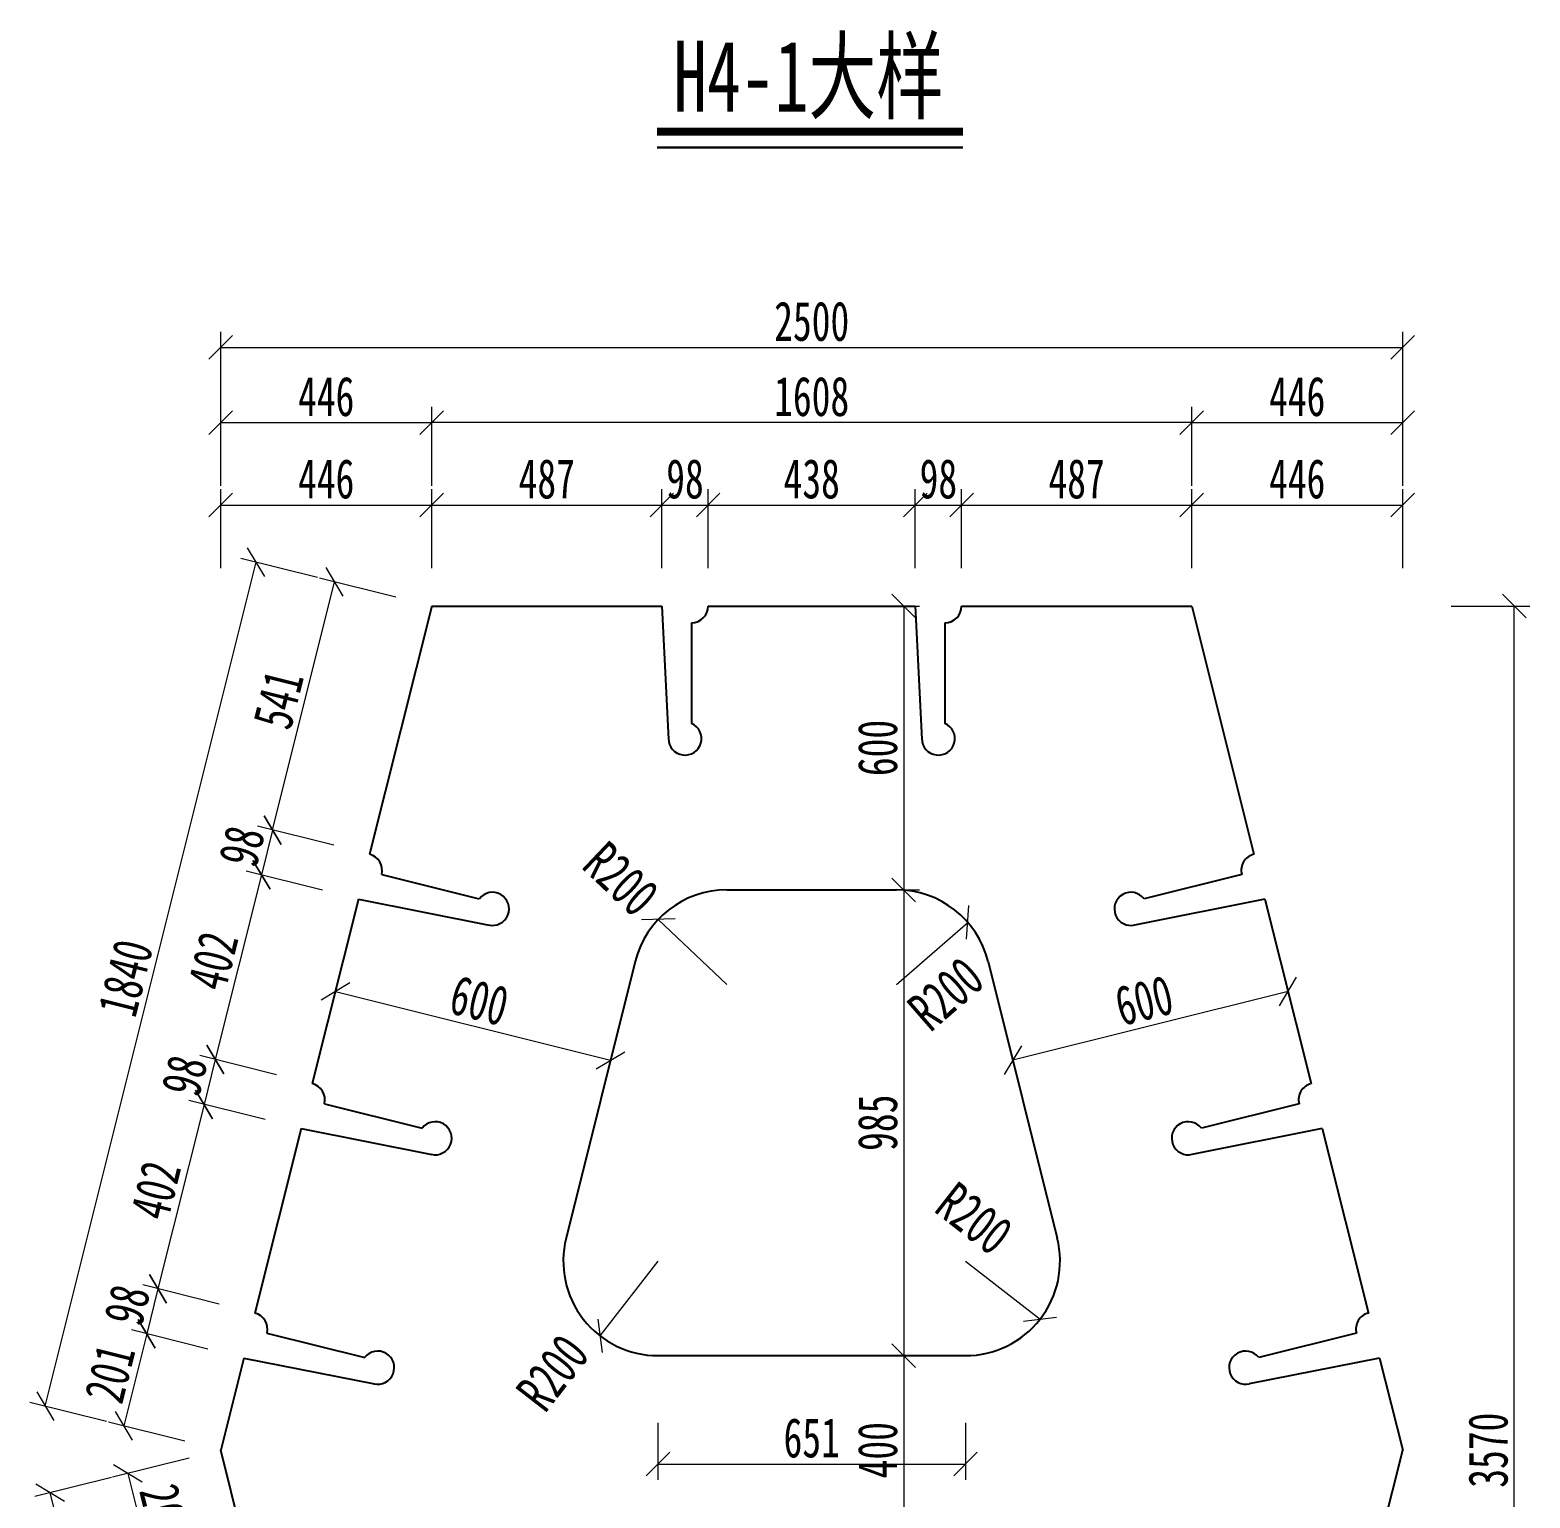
# Model space of a CAD drawing. Header units: millimetres. Extents: x -450182 to -147179, y 306993 to 695793.
# Drawn here: x -402809 to -399637, y 354191 to 357295 of the extents above; entities that cross this region are included whole.
import ezdxf

# ---------------------------------------------------------------- set-up
doc = ezdxf.new("R2010")
doc.units = ezdxf.units.MM
doc.header["$PDMODE"] = 34
doc.layers.get('Defpoints').update_dxf_attribs({"color": 8})
for name, color, linetype, lineweight in [('加粗线', 6, 'Continuous', 25), ('标注', 4, 'Continuous', 13), ('细线', 4, 'Continuous', 15), ('钢板粗线', 1, 'Continuous', 25)]:
    doc.layers.add(name, color=color, linetype=linetype, lineweight=lineweight)
doc.styles.add('111', font='仿宋_GB2312.ttf', dxfattribs={"width": 0.7})
doc.styles.get("Standard").update_dxf_attribs({"font": '仿宋_GB2312.ttf'})
doc.dimstyles.new('200', dxfattribs={"dimscale": 0, "dimtxt": 2.5, "dimasz": 1.5, "dimexe": 1, "dimexo": 1, "dimgap": 0.4, "dimtad": 1, "dimdec": 0, "dimdsep": 46, "dimtxsty": '111', "dimblk": 'OBLIQUE', "dimcen": 0, "dimclrd": 256, "dimclre": 256, "dimclrt": 256, "dimadec": 1, "dimazin": 2, "dimtfac": 1, "dimtdec": 0, "dimtmove": 2, "dimatfit": 3, "dimfxl": 4, "dimfxlon": 1, "dimtolj": 1, "dimlwd": -1, "dimlwe": -1, "dimarcsym": 0})

# ---------------------------------------------------------------- blocks, each defined once
blk = doc.blocks.new('_Oblique')
at = {"color": 0, "linetype": 'ByBlock', "lineweight": -2}
blk.add_line((-0.5, -0.5), (0.5, 0.5), dxfattribs=at)
blk = doc.blocks.new('*D1071')
at = {"layer": 'Defpoints', "color": 0, "transparency": 16777216}
for p in [(-400352.3, 356077.1), (-399670.1, 356077.1), (-400352.3, 352507.1)]:
    blk.add_point(p, dxfattribs=at)
at = {"layer": '标注', "transparency": 16777216}
for p, q in [((-399803.4, 356077.1), (-399636.8, 356077.1)), ((-399670.1, 352507.1), (-399670.1, 356077.1)), ((-399803.4, 352507.1), (-399636.8, 352507.1))]:
    blk.add_line(p, q, dxfattribs=at)
at = {"layer": '标注', "transparency": 16777216, "xscale": 49.99999999999993, "yscale": 49.99999999999993, "zscale": 49.99999999999993}
for p, rotation in [((-399670.1, 356077.1), 90), ((-399670.1, 352507.1), 270)]:
    blk.add_blockref('_Oblique', p, dxfattribs=dict(at, rotation=rotation))
at = {"layer": '标注', "transparency": 16777216, "insert": (-399725.1, 354292.1), "char_height": 83.33, "attachment_point": 5, "rotation": 90, "style": '111'}
blk.add_mtext('\\A1;3570', dxfattribs=at)
blk = doc.blocks.new('*D1148')
at = {"layer": 'Defpoints', "color": 0, "transparency": 16777216}
for p in [(-402165, 356128.4), (-401959.8, 356077.1), (-402091, 355552.3)]:
    blk.add_point(p, dxfattribs=at)
at = {"layer": '标注', "transparency": 16777216}
for p, q in [((-402296.2, 355603.6), (-402165, 356128.4)), ((-402035.6, 356096.1), (-402197.3, 356136.5)), ((-402166.8, 355571.3), (-402328.5, 355611.7))]:
    blk.add_line(p, q, dxfattribs=at)
at = {"layer": '标注', "transparency": 16777216, "xscale": 49.99999999999993, "yscale": 49.99999999999993, "zscale": 49.99999999999993}
for p, rotation in [((-402165, 356128.4), 75.96375653207951), ((-402296.2, 355603.6), 255.9637565320795)]:
    blk.add_blockref('_Oblique', p, dxfattribs=dict(at, rotation=rotation))
at = {"layer": '标注', "transparency": 16777216, "insert": (-402283.9, 355879.4), "char_height": 83.33, "attachment_point": 5, "rotation": 75.9638, "style": '111'}
blk.add_mtext('\\A1;541', dxfattribs=at)
blk = doc.blocks.new('*D1149')
at = {"layer": 'Defpoints', "color": 0, "transparency": 16777216}
for p in [(-402091, 355552.3), (-402319.9, 355508.6), (-402114.8, 355457.3)]:
    blk.add_point(p, dxfattribs=at)
at = {"layer": '标注', "transparency": 16777216}
for p, q in [((-402166.8, 355571.3), (-402328.5, 355611.7)), ((-402296.2, 355603.6), (-402319.9, 355508.6)), ((-402190.6, 355476.2), (-402352.3, 355516.6))]:
    blk.add_line(p, q, dxfattribs=at)
at = {"layer": '标注', "transparency": 16777216, "xscale": 49.99999999999993, "yscale": 49.99999999999993, "zscale": 49.99999999999993}
for p, rotation in [((-402296.2, 355603.6), 75.96375653206529), ((-402319.9, 355508.6), 255.9637565320653)]:
    blk.add_blockref('_Oblique', p, dxfattribs=dict(at, rotation=rotation))
at = {"layer": '标注', "transparency": 16777216, "insert": (-402361.4, 355569.4), "char_height": 83.33, "attachment_point": 5, "rotation": 75.9638, "style": '111'}
blk.add_mtext('\\A1;98', dxfattribs=at)
blk = doc.blocks.new('*D1150')
at = {"layer": 'Defpoints', "color": 0, "transparency": 16777216}
for p in [(-402114.8, 355457.3), (-402417.4, 355118.6), (-402212.3, 355067.3)]:
    blk.add_point(p, dxfattribs=at)
at = {"layer": '标注', "transparency": 16777216}
for p, q in [((-402319.9, 355508.6), (-402417.4, 355118.6)), ((-402190.6, 355476.2), (-402352.3, 355516.6)), ((-402288.1, 355086.2), (-402449.8, 355126.6))]:
    blk.add_line(p, q, dxfattribs=at)
at = {"layer": '标注', "transparency": 16777216, "xscale": 49.99999999999993, "yscale": 49.99999999999993, "zscale": 49.99999999999993}
for p, rotation in [((-402319.9, 355508.6), 75.96375653207959), ((-402417.4, 355118.6), 255.9637565320796)]:
    blk.add_blockref('_Oblique', p, dxfattribs=dict(at, rotation=rotation))
at = {"layer": '标注', "transparency": 16777216, "insert": (-402422, 355326.9), "char_height": 83.33, "attachment_point": 5, "rotation": 75.9638, "style": '111'}
blk.add_mtext('\\A1;402', dxfattribs=at)
blk = doc.blocks.new('*D1151')
at = {"layer": 'Defpoints', "color": 0, "transparency": 16777216}
for p in [(-402212.3, 355067.3), (-402441.2, 355023.5), (-402236, 354972.2)]:
    blk.add_point(p, dxfattribs=at)
at = {"layer": '标注', "transparency": 16777216}
for p, q in [((-402288.1, 355086.2), (-402449.8, 355126.6)), ((-402417.4, 355118.6), (-402441.2, 355023.5)), ((-402311.9, 354991.2), (-402473.5, 355031.6))]:
    blk.add_line(p, q, dxfattribs=at)
at = {"layer": '标注', "transparency": 16777216, "xscale": 49.99999999999993, "yscale": 49.99999999999993, "zscale": 49.99999999999993}
for p, rotation in [((-402417.4, 355118.6), 75.96375653208997), ((-402441.2, 355023.5), 255.96375653209)]:
    blk.add_blockref('_Oblique', p, dxfattribs=dict(at, rotation=rotation))
at = {"layer": '标注', "transparency": 16777216, "insert": (-402482.7, 355084.4), "char_height": 83.33, "attachment_point": 5, "rotation": 75.9638, "style": '111'}
blk.add_mtext('\\A1;98', dxfattribs=at)
blk = doc.blocks.new('*D1152')
at = {"layer": 'Defpoints', "color": 0, "transparency": 16777216}
for p in [(-402236, 354972.2), (-402538.7, 354633.5), (-402333.5, 354582.2)]:
    blk.add_point(p, dxfattribs=at)
at = {"layer": '标注', "transparency": 16777216}
for p, q in [((-402441.2, 355023.5), (-402538.7, 354633.5)), ((-402311.9, 354991.2), (-402473.5, 355031.6)), ((-402409.4, 354601.2), (-402571, 354641.6))]:
    blk.add_line(p, q, dxfattribs=at)
at = {"layer": '标注', "transparency": 16777216, "xscale": 49.99999999999993, "yscale": 49.99999999999993, "zscale": 49.99999999999993}
for p, rotation in [((-402441.2, 355023.5), 75.96375653207751), ((-402538.7, 354633.5), 255.9637565320776)]:
    blk.add_blockref('_Oblique', p, dxfattribs=dict(at, rotation=rotation))
at = {"layer": '标注', "transparency": 16777216, "insert": (-402543.3, 354841.8), "char_height": 83.33, "attachment_point": 5, "rotation": 75.9638, "style": '111'}
blk.add_mtext('\\A1;402', dxfattribs=at)
blk = doc.blocks.new('*D1153')
at = {"layer": 'Defpoints', "color": 0, "transparency": 16777216}
for p in [(-402333.5, 354582.2), (-402562.5, 354538.4), (-402357.3, 354487.1)]:
    blk.add_point(p, dxfattribs=at)
at = {"layer": '标注', "transparency": 16777216}
for p, q in [((-402409.4, 354601.2), (-402571, 354641.6)), ((-402538.7, 354633.5), (-402562.5, 354538.4)), ((-402433.1, 354506.1), (-402594.8, 354546.5))]:
    blk.add_line(p, q, dxfattribs=at)
at = {"layer": '标注', "transparency": 16777216, "xscale": 49.99999999999993, "yscale": 49.99999999999993, "zscale": 49.99999999999993}
for p, rotation in [((-402538.7, 354633.5), 75.96375653208997), ((-402562.5, 354538.4), 255.96375653209)]:
    blk.add_blockref('_Oblique', p, dxfattribs=dict(at, rotation=rotation))
at = {"layer": '标注', "transparency": 16777216, "insert": (-402604, 354599.3), "char_height": 83.33, "attachment_point": 5, "rotation": 75.9638, "style": '111'}
blk.add_mtext('\\A1;98', dxfattribs=at)
blk = doc.blocks.new('*D1154')
at = {"layer": 'Defpoints', "color": 0, "transparency": 16777216}
for p in [(-402357.3, 354487.1), (-402611.2, 354343.4), (-402406, 354292.1)]:
    blk.add_point(p, dxfattribs=at)
at = {"layer": '标注', "transparency": 16777216}
for p, q in [((-402562.5, 354538.4), (-402611.2, 354343.4)), ((-402433.1, 354506.1), (-402594.8, 354546.5)), ((-402481.9, 354311.1), (-402643.6, 354351.5))]:
    blk.add_line(p, q, dxfattribs=at)
at = {"layer": '标注', "transparency": 16777216, "xscale": 49.99999999999993, "yscale": 49.99999999999993, "zscale": 49.99999999999993}
for p, rotation in [((-402562.5, 354538.4), 75.96375653206543), ((-402611.2, 354343.4), 255.9637565320655)]:
    blk.add_blockref('_Oblique', p, dxfattribs=dict(at, rotation=rotation))
at = {"layer": '标注', "transparency": 16777216, "insert": (-402640.2, 354454.3), "char_height": 83.33, "attachment_point": 5, "rotation": 75.9638, "style": '111'}
blk.add_mtext('\\A1;201', dxfattribs=at)
blk = doc.blocks.new('*D1155')
at = {"layer": 'Defpoints', "color": 0, "transparency": 16777216}
for p in [(-402406, 354292.1), (-402357.3, 354097.1), (-402553.6, 354048)]:
    blk.add_point(p, dxfattribs=at)
at = {"layer": '标注', "transparency": 16777216}
for p, q in [((-402473, 354275.4), (-402634.7, 354235)), ((-402602.3, 354243), (-402553.6, 354048)), ((-402424.2, 354080.4), (-402585.9, 354040))]:
    blk.add_line(p, q, dxfattribs=at)
at = {"layer": '标注', "transparency": 16777216, "xscale": 49.99999999999993, "yscale": 49.99999999999993, "zscale": 49.99999999999993}
for p, rotation in [((-402602.3, 354243), 104.0362434679385), ((-402553.6, 354048), 284.0362434679385)]:
    blk.add_blockref('_Oblique', p, dxfattribs=dict(at, rotation=rotation))
at = {"layer": '标注', "transparency": 16777216, "insert": (-402524.6, 354158.9), "char_height": 83.33, "attachment_point": 5, "rotation": 284.0362, "style": '111'}
blk.add_mtext('\\A1;201', dxfattribs=at)
blk = doc.blocks.new('*D863')
at = {"layer": 'Defpoints', "color": 0, "transparency": 16777216}
for p in [(-402406, 354292.1), (-402766.6, 354202), (-401959.8, 352507.1)]:
    blk.add_point(p, dxfattribs=at)
at = {"layer": '标注', "transparency": 16777216}
for p, q in [((-402637.2, 354234.3), (-402798.9, 354193.9)), ((-402320.3, 352417), (-402766.6, 354202)), ((-402191, 352449.3), (-402352.6, 352408.9))]:
    blk.add_line(p, q, dxfattribs=at)
at = {"layer": '标注', "transparency": 16777216, "xscale": 49.99999999999993, "yscale": 49.99999999999993, "zscale": 49.99999999999993}
for p, rotation in [((-402766.6, 354202), 104.036243467926), ((-402320.3, 352417), 284.036243467926)]:
    blk.add_blockref('_Oblique', p, dxfattribs=dict(at, rotation=rotation))
at = {"layer": '标注', "transparency": 16777216, "insert": (-402490.1, 353322.8), "char_height": 83.33, "attachment_point": 5, "rotation": 284.0362, "style": '111'}
blk.add_mtext('\\A1;1840', dxfattribs=at)
blk = doc.blocks.new('*D1162')
at = {"layer": 'Defpoints', "color": 0, "transparency": 16777216}
for p in [(-402330.8, 356169.9), (-401959.8, 356077.1), (-402406, 354292.1)]:
    blk.add_point(p, dxfattribs=at)
at = {"layer": '标注', "transparency": 16777216}
for p, q in [((-402777, 354384.9), (-402330.8, 356169.9)), ((-402201.4, 356137.5), (-402363.1, 356178)), ((-402647.7, 354352.5), (-402809.4, 354393))]:
    blk.add_line(p, q, dxfattribs=at)
at = {"layer": '标注', "transparency": 16777216, "xscale": 49.99999999999993, "yscale": 49.99999999999993, "zscale": 49.99999999999993}
for p, rotation in [((-402330.8, 356169.9), 75.96375653207353), ((-402777, 354384.9), 255.9637565320735)]:
    blk.add_blockref('_Oblique', p, dxfattribs=dict(at, rotation=rotation))
at = {"layer": '标注', "transparency": 16777216, "insert": (-402607.3, 355290.7), "char_height": 83.33, "attachment_point": 5, "rotation": 75.9638, "style": '111'}
blk.add_mtext('\\A1;1840', dxfattribs=at)
blk = doc.blocks.new('*D864')
at = {"layer": 'Defpoints', "color": 0, "transparency": 16777216}
for p in [(-401012.9, 356077.1), (-401012.9, 355477.1), (-400961.3, 355477.1)]:
    blk.add_point(p, dxfattribs=at)
at = {"layer": '标注', "transparency": 16777216}
for p, q in [((-400979.6, 356077.1), (-400928, 356077.1)), ((-400961.3, 356077.1), (-400961.3, 355477.1)), ((-400979.6, 355477.1), (-400928, 355477.1))]:
    blk.add_line(p, q, dxfattribs=at)
at = {"layer": '标注', "transparency": 16777216, "xscale": 49.99999999999993, "yscale": 49.99999999999993, "zscale": 49.99999999999993}
for p, rotation in [((-400961.3, 356077.1), 90), ((-400961.3, 355477.1), 270)]:
    blk.add_blockref('_Oblique', p, dxfattribs=dict(at, rotation=rotation))
at = {"layer": '标注', "transparency": 16777216, "insert": (-401016.3, 355777.1), "char_height": 83.33, "attachment_point": 5, "rotation": 90, "style": '111'}
blk.add_mtext('\\A1;600', dxfattribs=at)
blk = doc.blocks.new('*D865')
at = {"layer": 'Defpoints', "color": 0, "transparency": 16777216}
for p in [(-401048, 355477.1), (-401048, 354492.1), (-400961.3, 354492.1)]:
    blk.add_point(p, dxfattribs=at)
at = {"layer": '标注', "transparency": 16777216}
for p, q in [((-401014.7, 355477.1), (-400928, 355477.1)), ((-400961.3, 355477.1), (-400961.3, 354492.1)), ((-401014.7, 354492.1), (-400928, 354492.1))]:
    blk.add_line(p, q, dxfattribs=at)
at = {"layer": '标注', "transparency": 16777216, "xscale": 49.99999999999993, "yscale": 49.99999999999993, "zscale": 49.99999999999993}
for p, rotation in [((-400961.3, 355477.1), 90), ((-400961.3, 354492.1), 270)]:
    blk.add_blockref('_Oblique', p, dxfattribs=dict(at, rotation=rotation))
at = {"layer": '标注', "transparency": 16777216, "insert": (-401016.3, 354984.6), "char_height": 83.33, "attachment_point": 5, "rotation": 90, "style": '111'}
blk.add_mtext('\\A1;985', dxfattribs=at)
blk = doc.blocks.new('*D866')
at = {"layer": 'Defpoints', "color": 0, "transparency": 16777216}
for p in [(-401189.3, 354492.1), (-401189.3, 354092.1), (-400961.3, 354092.1)]:
    blk.add_point(p, dxfattribs=at)
at = {"layer": '标注', "transparency": 16777216}
for p, q in [((-401094.6, 354492.1), (-400928, 354492.1)), ((-400961.3, 354492.1), (-400961.3, 354092.1)), ((-401094.6, 354092.1), (-400928, 354092.1))]:
    blk.add_line(p, q, dxfattribs=at)
at = {"layer": '标注', "transparency": 16777216, "xscale": 49.99999999999993, "yscale": 49.99999999999993, "zscale": 49.99999999999993}
for p, rotation in [((-400961.3, 354492.1), 90), ((-400961.3, 354092.1), 270)]:
    blk.add_blockref('_Oblique', p, dxfattribs=dict(at, rotation=rotation))
at = {"layer": '标注', "transparency": 16777216, "insert": (-401016.3, 354292.1), "char_height": 83.33, "attachment_point": 5, "rotation": 90, "style": '111'}
blk.add_mtext('\\A1;400', dxfattribs=at)
blk = doc.blocks.new('*D868')
at = {"layer": 'Defpoints', "color": 0, "transparency": 16777216}
for p in [(-401481.4, 354383.4), (-400830.7, 354383.4), (-400830.7, 354262.9)]:
    blk.add_point(p, dxfattribs=at)
at = {"layer": '标注', "transparency": 16777216}
for p, q in [((-401481.4, 354350.1), (-401481.4, 354229.6)), ((-400830.7, 354350.1), (-400830.7, 354229.6)), ((-401481.4, 354262.9), (-400830.7, 354262.9))]:
    blk.add_line(p, q, dxfattribs=at)
at = {"layer": '标注', "transparency": 16777216, "xscale": 49.99999999999993, "yscale": 49.99999999999993, "zscale": 49.99999999999993, "rotation": 180}
blk.add_blockref('_Oblique', (-401481.4, 354262.9), dxfattribs=at)
at = {"layer": '标注', "transparency": 16777216, "xscale": 49.99999999999993, "yscale": 49.99999999999993, "zscale": 49.99999999999993}
blk.add_blockref('_Oblique', (-400830.7, 354262.9), dxfattribs=at)
at = {"layer": '标注', "transparency": 16777216, "insert": (-401156, 354317.9), "char_height": 83.33, "attachment_point": 5, "style": '111'}
blk.add_mtext('\\A1;651', dxfattribs=at)
blk = doc.blocks.new('*D1165')
at = {"layer": 'Defpoints', "color": 0, "transparency": 16777216}
for p in [(-401481.4, 354692.1), (-401603.9, 354534.1)]:
    blk.add_point(p, dxfattribs=at)
at = {"layer": '标注', "transparency": 16777216}
blk.add_line((-401481.4, 354692.1), (-401603.9, 354534.1), dxfattribs=at)
at = {"layer": '标注', "transparency": 16777216, "xscale": 49.99999999999993, "yscale": 49.99999999999993, "zscale": 49.99999999999993, "rotation": 232.2184173064169}
blk.add_blockref('_Oblique', (-401603.9, 354534.1), dxfattribs=at)
at = {"layer": '标注', "transparency": 16777216, "insert": (-401703.9, 354455.9), "char_height": 83.33, "attachment_point": 5, "rotation": 52.2184, "style": '111'}
blk.add_mtext('\\A1;R200', dxfattribs=at)
blk = doc.blocks.new('*D1166')
at = {"layer": 'Defpoints', "color": 0, "transparency": 16777216}
for p in [(-401480.4, 355414.6), (-401335.2, 355277.1)]:
    blk.add_point(p, dxfattribs=at)
at = {"layer": '标注', "transparency": 16777216}
blk.add_line((-401335.2, 355277.1), (-401480.4, 355414.6), dxfattribs=at)
at = {"layer": '标注', "transparency": 16777216, "xscale": 49.99999999999993, "yscale": 49.99999999999993, "zscale": 49.99999999999993, "rotation": 136.5774990850437}
blk.add_blockref('_Oblique', (-401480.4, 355414.6), dxfattribs=at)
at = {"layer": '标注', "transparency": 16777216, "insert": (-401559.5, 355500), "char_height": 83.33, "attachment_point": 5, "rotation": 316.5775, "style": '111'}
blk.add_mtext('\\A1;R200', dxfattribs=at)
blk = doc.blocks.new('*D872')
at = {"layer": 'Defpoints', "color": 0, "transparency": 16777216}
for p in [(-401959.8, 356290.9), (-401959.8, 356077.1), (-402406, 354292.1)]:
    blk.add_point(p, dxfattribs=at)
at = {"layer": '标注', "transparency": 16777216}
for p, q in [((-402406, 356157.6), (-402406, 356324.3)), ((-401959.8, 356157.6), (-401959.8, 356324.3)), ((-402406, 356290.9), (-401959.8, 356290.9))]:
    blk.add_line(p, q, dxfattribs=at)
at = {"layer": '标注', "transparency": 16777216, "xscale": 49.99999999999993, "yscale": 49.99999999999993, "zscale": 49.99999999999993, "rotation": 180}
blk.add_blockref('_Oblique', (-402406, 356290.9), dxfattribs=at)
at = {"layer": '标注', "transparency": 16777216, "xscale": 49.99999999999993, "yscale": 49.99999999999993, "zscale": 49.99999999999993}
blk.add_blockref('_Oblique', (-401959.8, 356290.9), dxfattribs=at)
at = {"layer": '标注', "transparency": 16777216, "insert": (-402182.9, 356345.9), "char_height": 83.33, "attachment_point": 5, "style": '111'}
blk.add_mtext('\\A1;446', dxfattribs=at)
blk = doc.blocks.new('*D1170')
at = {"layer": 'Defpoints', "color": 0, "transparency": 16777216}
for p in [(-401473, 356290.9), (-401959.8, 356077.1), (-401473, 356077.1)]:
    blk.add_point(p, dxfattribs=at)
at = {"layer": '标注', "transparency": 16777216}
for p, q in [((-401959.8, 356157.6), (-401959.8, 356324.3)), ((-401473, 356157.6), (-401473, 356324.3)), ((-401959.8, 356290.9), (-401473, 356290.9))]:
    blk.add_line(p, q, dxfattribs=at)
at = {"layer": '标注', "transparency": 16777216, "xscale": 49.99999999999993, "yscale": 49.99999999999993, "zscale": 49.99999999999993, "rotation": 180}
blk.add_blockref('_Oblique', (-401959.8, 356290.9), dxfattribs=at)
at = {"layer": '标注', "transparency": 16777216, "xscale": 49.99999999999993, "yscale": 49.99999999999993, "zscale": 49.99999999999993}
blk.add_blockref('_Oblique', (-401473, 356290.9), dxfattribs=at)
at = {"layer": '标注', "transparency": 16777216, "insert": (-401716.4, 356345.9), "char_height": 83.33, "attachment_point": 5, "style": '111'}
blk.add_mtext('\\A1;487', dxfattribs=at)
blk = doc.blocks.new('*D873')
at = {"layer": 'Defpoints', "color": 0, "transparency": 16777216}
for p in [(-401375, 356290.9), (-401473, 356077.1), (-401375, 356077.1)]:
    blk.add_point(p, dxfattribs=at)
at = {"layer": '标注', "transparency": 16777216}
for p, q in [((-401473, 356157.6), (-401473, 356324.3)), ((-401375, 356157.6), (-401375, 356324.3)), ((-401473, 356290.9), (-401375, 356290.9))]:
    blk.add_line(p, q, dxfattribs=at)
at = {"layer": '标注', "transparency": 16777216, "xscale": 49.99999999999993, "yscale": 49.99999999999993, "zscale": 49.99999999999993, "rotation": 180}
blk.add_blockref('_Oblique', (-401473, 356290.9), dxfattribs=at)
at = {"layer": '标注', "transparency": 16777216, "xscale": 49.99999999999993, "yscale": 49.99999999999993, "zscale": 49.99999999999993}
blk.add_blockref('_Oblique', (-401375, 356290.9), dxfattribs=at)
at = {"layer": '标注', "transparency": 16777216, "insert": (-401424, 356345.9), "char_height": 83.33, "attachment_point": 5, "style": '111'}
blk.add_mtext('\\A1;98', dxfattribs=at)
blk = doc.blocks.new('*D874')
at = {"layer": 'Defpoints', "color": 0, "transparency": 16777216}
for p in [(-400937.1, 356290.9), (-401375, 356077.1), (-400937.1, 356077.1)]:
    blk.add_point(p, dxfattribs=at)
at = {"layer": '标注', "transparency": 16777216}
for p, q in [((-401375, 356157.6), (-401375, 356324.3)), ((-400937.1, 356157.6), (-400937.1, 356324.3)), ((-401375, 356290.9), (-400937.1, 356290.9))]:
    blk.add_line(p, q, dxfattribs=at)
at = {"layer": '标注', "transparency": 16777216, "xscale": 49.99999999999993, "yscale": 49.99999999999993, "zscale": 49.99999999999993, "rotation": 180}
blk.add_blockref('_Oblique', (-401375, 356290.9), dxfattribs=at)
at = {"layer": '标注', "transparency": 16777216, "xscale": 49.99999999999993, "yscale": 49.99999999999993, "zscale": 49.99999999999993}
blk.add_blockref('_Oblique', (-400937.1, 356290.9), dxfattribs=at)
at = {"layer": '标注', "transparency": 16777216, "insert": (-401156, 356345.9), "char_height": 83.33, "attachment_point": 5, "style": '111'}
blk.add_mtext('\\A1;438', dxfattribs=at)
blk = doc.blocks.new('*D875')
at = {"layer": 'Defpoints', "color": 0, "transparency": 16777216}
for p in [(-400839.1, 356290.9), (-400937.1, 356077.1), (-400839.1, 356077.1)]:
    blk.add_point(p, dxfattribs=at)
at = {"layer": '标注', "transparency": 16777216}
for p, q in [((-400937.1, 356157.6), (-400937.1, 356324.3)), ((-400839.1, 356157.6), (-400839.1, 356324.3)), ((-400937.1, 356290.9), (-400839.1, 356290.9))]:
    blk.add_line(p, q, dxfattribs=at)
at = {"layer": '标注', "transparency": 16777216, "xscale": 49.99999999999993, "yscale": 49.99999999999993, "zscale": 49.99999999999993, "rotation": 180}
blk.add_blockref('_Oblique', (-400937.1, 356290.9), dxfattribs=at)
at = {"layer": '标注', "transparency": 16777216, "xscale": 49.99999999999993, "yscale": 49.99999999999993, "zscale": 49.99999999999993}
blk.add_blockref('_Oblique', (-400839.1, 356290.9), dxfattribs=at)
at = {"layer": '标注', "transparency": 16777216, "insert": (-400888.1, 356345.9), "char_height": 83.33, "attachment_point": 5, "style": '111'}
blk.add_mtext('\\A1;98', dxfattribs=at)
blk = doc.blocks.new('*D1171')
at = {"layer": 'Defpoints', "color": 0, "transparency": 16777216}
for p in [(-400352.3, 356290.9), (-400839.1, 356077.1), (-400352.3, 356077.1)]:
    blk.add_point(p, dxfattribs=at)
at = {"layer": '标注', "transparency": 16777216}
for p, q in [((-400839.1, 356157.6), (-400839.1, 356324.3)), ((-400352.3, 356157.6), (-400352.3, 356324.3)), ((-400839.1, 356290.9), (-400352.3, 356290.9))]:
    blk.add_line(p, q, dxfattribs=at)
at = {"layer": '标注', "transparency": 16777216, "xscale": 49.99999999999993, "yscale": 49.99999999999993, "zscale": 49.99999999999993, "rotation": 180}
blk.add_blockref('_Oblique', (-400839.1, 356290.9), dxfattribs=at)
at = {"layer": '标注', "transparency": 16777216, "xscale": 49.99999999999993, "yscale": 49.99999999999993, "zscale": 49.99999999999993}
blk.add_blockref('_Oblique', (-400352.3, 356290.9), dxfattribs=at)
at = {"layer": '标注', "transparency": 16777216, "insert": (-400595.7, 356345.9), "char_height": 83.33, "attachment_point": 5, "style": '111'}
blk.add_mtext('\\A1;487', dxfattribs=at)
blk = doc.blocks.new('*D1172')
at = {"layer": 'Defpoints', "color": 0, "transparency": 16777216}
for p in [(-401959.8, 356465.1), (-401959.8, 356077.1), (-400352.3, 356077.1)]:
    blk.add_point(p, dxfattribs=at)
at = {"layer": '标注', "transparency": 16777216}
for p, q in [((-401959.8, 356331.7), (-401959.8, 356498.4)), ((-400352.3, 356331.7), (-400352.3, 356498.4)), ((-400352.3, 356465.1), (-401959.8, 356465.1))]:
    blk.add_line(p, q, dxfattribs=at)
at = {"layer": '标注', "transparency": 16777216, "xscale": 49.99999999999993, "yscale": 49.99999999999993, "zscale": 49.99999999999993, "rotation": 180}
blk.add_blockref('_Oblique', (-401959.8, 356465.1), dxfattribs=at)
at = {"layer": '标注', "transparency": 16777216, "xscale": 49.99999999999993, "yscale": 49.99999999999993, "zscale": 49.99999999999993}
blk.add_blockref('_Oblique', (-400352.3, 356465.1), dxfattribs=at)
at = {"layer": '标注', "transparency": 16777216, "insert": (-401156, 356520.1), "char_height": 83.33, "attachment_point": 5, "style": '111'}
blk.add_mtext('\\A1;1608', dxfattribs=at)
blk = doc.blocks.new('*D1173')
at = {"layer": 'Defpoints', "color": 0, "transparency": 16777216}
for p in [(-399906, 356624.1), (-402406, 354292.1), (-399906, 354292.1)]:
    blk.add_point(p, dxfattribs=at)
at = {"layer": '标注', "transparency": 16777216}
for p, q in [((-402406, 356490.7), (-402406, 356657.4)), ((-399906, 356490.7), (-399906, 356657.4)), ((-402406, 356624.1), (-399906, 356624.1))]:
    blk.add_line(p, q, dxfattribs=at)
at = {"layer": '标注', "transparency": 16777216, "xscale": 49.99999999999993, "yscale": 49.99999999999993, "zscale": 49.99999999999993, "rotation": 180}
blk.add_blockref('_Oblique', (-402406, 356624.1), dxfattribs=at)
at = {"layer": '标注', "transparency": 16777216, "xscale": 49.99999999999993, "yscale": 49.99999999999993, "zscale": 49.99999999999993}
blk.add_blockref('_Oblique', (-399906, 356624.1), dxfattribs=at)
at = {"layer": '标注', "transparency": 16777216, "insert": (-401156, 356679.1), "char_height": 83.33, "attachment_point": 5, "style": '111'}
blk.add_mtext('\\A1;2500', dxfattribs=at)
blk = doc.blocks.new('*D876')
at = {"layer": 'Defpoints', "color": 0, "transparency": 16777216}
for p in [(-401959.8, 356465.1), (-401959.8, 356251.3), (-402406, 354466.3)]:
    blk.add_point(p, dxfattribs=at)
at = {"layer": '标注', "transparency": 16777216}
for p, q in [((-402406, 356331.7), (-402406, 356498.4)), ((-401959.8, 356331.7), (-401959.8, 356498.4)), ((-402406, 356465.1), (-401959.8, 356465.1))]:
    blk.add_line(p, q, dxfattribs=at)
at = {"layer": '标注', "transparency": 16777216, "xscale": 49.99999999999993, "yscale": 49.99999999999993, "zscale": 49.99999999999993, "rotation": 180}
blk.add_blockref('_Oblique', (-402406, 356465.1), dxfattribs=at)
at = {"layer": '标注', "transparency": 16777216, "xscale": 49.99999999999993, "yscale": 49.99999999999993, "zscale": 49.99999999999993}
blk.add_blockref('_Oblique', (-401959.8, 356465.1), dxfattribs=at)
at = {"layer": '标注', "transparency": 16777216, "insert": (-402182.9, 356520.1), "char_height": 83.33, "attachment_point": 5, "style": '111'}
blk.add_mtext('\\A1;446', dxfattribs=at)
blk = doc.blocks.new('*D877')
at = {"layer": 'Defpoints', "color": 0, "transparency": 16777216}
for p in [(-399906, 356465.1), (-399906, 356251.3), (-400352.3, 354466.3)]:
    blk.add_point(p, dxfattribs=at)
at = {"layer": '标注', "transparency": 16777216}
for p, q in [((-400352.3, 356331.7), (-400352.3, 356498.4)), ((-399906, 356331.7), (-399906, 356498.4)), ((-400352.3, 356465.1), (-399906, 356465.1))]:
    blk.add_line(p, q, dxfattribs=at)
at = {"layer": '标注', "transparency": 16777216, "xscale": 49.99999999999993, "yscale": 49.99999999999993, "zscale": 49.99999999999993, "rotation": 180}
blk.add_blockref('_Oblique', (-400352.3, 356465.1), dxfattribs=at)
at = {"layer": '标注', "transparency": 16777216, "xscale": 49.99999999999993, "yscale": 49.99999999999993, "zscale": 49.99999999999993}
blk.add_blockref('_Oblique', (-399906, 356465.1), dxfattribs=at)
at = {"layer": '标注', "transparency": 16777216, "insert": (-400129.2, 356520.1), "char_height": 83.33, "attachment_point": 5, "style": '111'}
blk.add_mtext('\\A1;446', dxfattribs=at)
blk = doc.blocks.new('*D878')
at = {"layer": 'Defpoints', "color": 0, "transparency": 16777216}
for p in [(-399906, 356290.9), (-399906, 356077.1), (-400352.3, 354292.1)]:
    blk.add_point(p, dxfattribs=at)
at = {"layer": '标注', "transparency": 16777216}
for p, q in [((-400352.3, 356157.6), (-400352.3, 356324.3)), ((-399906, 356157.6), (-399906, 356324.3)), ((-400352.3, 356290.9), (-399906, 356290.9))]:
    blk.add_line(p, q, dxfattribs=at)
at = {"layer": '标注', "transparency": 16777216, "xscale": 49.99999999999993, "yscale": 49.99999999999993, "zscale": 49.99999999999993, "rotation": 180}
blk.add_blockref('_Oblique', (-400352.3, 356290.9), dxfattribs=at)
at = {"layer": '标注', "transparency": 16777216, "xscale": 49.99999999999993, "yscale": 49.99999999999993, "zscale": 49.99999999999993}
blk.add_blockref('_Oblique', (-399906, 356290.9), dxfattribs=at)
at = {"layer": '标注', "transparency": 16777216, "insert": (-400129.2, 356345.9), "char_height": 83.33, "attachment_point": 5, "style": '111'}
blk.add_mtext('\\A1;446', dxfattribs=at)
blk = doc.blocks.new('*D1174')
at = {"layer": 'Defpoints', "color": 0, "transparency": 16777216}
for p in [(-402163.5, 355262.3), (-401581.4, 355116.7), (-401581.4, 355116.7)]:
    blk.add_point(p, dxfattribs=at)
at = {"layer": '标注', "transparency": 16777216}
for p, q in [((-402163.5, 355262.3), (-402171.6, 355229.9)), ((-402163.5, 355262.3), (-401581.4, 355116.7)), ((-401581.4, 355116.7), (-401589.5, 355084.4))]:
    blk.add_line(p, q, dxfattribs=at)
at = {"layer": '标注', "transparency": 16777216, "xscale": 49.99999999999993, "yscale": 49.99999999999993, "zscale": 49.99999999999993}
for p, rotation in [((-402163.5, 355262.3), 165.9637565320708), ((-401581.4, 355116.7), 345.9637565320708)]:
    blk.add_blockref('_Oblique', p, dxfattribs=dict(at, rotation=rotation))
at = {"layer": '标注', "transparency": 16777216, "insert": (-401859.1, 355242.9), "char_height": 83.33, "attachment_point": 5, "rotation": 345.9638, "style": '111'}
blk.add_mtext('\\A1;600', dxfattribs=at)
blk = doc.blocks.new('*D1175')
at = {"layer": 'Defpoints', "color": 0, "transparency": 16777216}
for p in [(-400148.6, 355262.3), (-400730.7, 355116.7), (-400730.7, 355116.7)]:
    blk.add_point(p, dxfattribs=at)
at = {"layer": '标注', "transparency": 16777216}
for p, q in [((-400148.6, 355262.3), (-400156.7, 355294.6)), ((-400148.6, 355262.3), (-400730.7, 355116.7)), ((-400730.7, 355116.7), (-400738.7, 355149.1))]:
    blk.add_line(p, q, dxfattribs=at)
at = {"layer": '标注', "transparency": 16777216, "xscale": 49.99999999999993, "yscale": 49.99999999999993, "zscale": 49.99999999999993}
for p, rotation in [((-400148.6, 355262.3), 14.03624346792921), ((-400730.7, 355116.7), 194.0362434679292)]:
    blk.add_blockref('_Oblique', p, dxfattribs=dict(at, rotation=rotation))
at = {"layer": '标注', "transparency": 16777216, "insert": (-400453, 355242.9), "char_height": 83.33, "attachment_point": 5, "rotation": 14.0362, "style": '111'}
blk.add_mtext('\\A1;600', dxfattribs=at)
blk = doc.blocks.new('*D1215')
at = {"layer": 'Defpoints', "color": 0, "transparency": 16777216}
for p in [(-400830.7, 354692.1), (-400673, 354569)]:
    blk.add_point(p, dxfattribs=at)
at = {"layer": '标注', "transparency": 16777216}
blk.add_line((-400830.7, 354692.1), (-400673, 354569), dxfattribs=at)
at = {"layer": '标注', "transparency": 16777216, "xscale": 49.99999999999993, "yscale": 49.99999999999993, "zscale": 49.99999999999993, "rotation": 322.0131580080272}
blk.add_blockref('_Oblique', (-400673, 354569), dxfattribs=at)
at = {"layer": '标注', "transparency": 16777216, "insert": (-400812.4, 354781.9), "char_height": 83.33, "attachment_point": 5, "rotation": 322.0132, "style": '111'}
blk.add_mtext('\\A1;R200', dxfattribs=at)
blk = doc.blocks.new('*D1216')
at = {"layer": 'Defpoints', "color": 0, "transparency": 16777216}
for p in [(-400826.1, 355408.4), (-400976.9, 355277.1)]:
    blk.add_point(p, dxfattribs=at)
at = {"layer": '标注', "transparency": 16777216}
blk.add_line((-400976.9, 355277.1), (-400826.1, 355408.4), dxfattribs=at)
at = {"layer": '标注', "transparency": 16777216, "xscale": 49.99999999999993, "yscale": 49.99999999999993, "zscale": 49.99999999999993, "rotation": 41.03814356295459}
blk.add_blockref('_Oblique', (-400826.1, 355408.4), dxfattribs=at)
at = {"layer": '标注', "transparency": 16777216, "insert": (-400872.3, 355257.1), "char_height": 83.33, "attachment_point": 5, "rotation": 41.0381, "style": '111'}
blk.add_mtext('\\A1;R200', dxfattribs=at)

msp = doc.modelspace()

# ---------------------------------------------------------------- linework, layer by layer
at = {"layer": '加粗线', "ltscale": 100, "const_width": 16.7}
msp.add_lwpolyline([(-401483.3, 357080.3), (-400836.2, 357080.3)], dxfattribs=at)
at = {"layer": '细线', "ltscale": 100, "const_width": 5}
msp.add_lwpolyline([(-401483.3, 357047), (-400836.2, 357047)], dxfattribs=at)
at = {"layer": '钢板粗线'}
for p, q in [((-401959.8, 356077.1), (-402091, 355552.3)), ((-401959.8, 356077.1), (-401473, 356077.1)), ((-401473, 356077.1), (-401458.9, 355795.9)), ((-401375, 356077.1), (-400937.1, 356077.1)), ((-400937.1, 356077.1), (-400923.1, 355795.9)), ((-400839.1, 356077.1), (-400352.3, 356077.1)), ((-400352.3, 356077.1), (-400221.1, 355552.3)), ((-401410, 356042.1), (-401410, 355829.2)), ((-400874.1, 356042.1), (-400874.1, 355829.2)), ((-402065.5, 355509.9), (-401859, 355458.3)), ((-400246.6, 355509.9), (-400453.1, 355458.3)), ((-402114.8, 355457.3), (-402212.3, 355067.3)), ((-402114.8, 355457.3), (-401838.5, 355402.7)), ((-401335.2, 355477.1), (-400976.9, 355477.1)), ((-400197.3, 355457.3), (-400473.6, 355402.7)), ((-400197.3, 355457.3), (-400099.8, 355067.3)), ((-401529.2, 355325.6), (-401675.4, 354740.6)), ((-400782.9, 355325.6), (-400636.6, 354740.6)), ((-402186.8, 355024.8), (-401980.2, 354973.2)), ((-400125.3, 355024.8), (-400331.9, 354973.2)), ((-402236, 354972.2), (-402333.5, 354582.2)), ((-402236, 354972.2), (-401959.8, 354917.6)), ((-400076.1, 354972.2), (-400352.3, 354917.6)), ((-400076.1, 354972.2), (-399978.6, 354582.2)), ((-402308.1, 354539.8), (-402101.5, 354488.1)), ((-400004, 354539.8), (-400210.6, 354488.1)), ((-402357.3, 354487.1), (-402406, 354292.1)), ((-402357.3, 354487.1), (-402081, 354432.5)), ((-401481.4, 354492.1), (-400830.7, 354492.1)), ((-399954.8, 354487.1), (-400231, 354432.5)), ((-399954.8, 354487.1), (-399906, 354292.1)), ((-402357.3, 354097.1), (-402406, 354292.1)), ((-399954.8, 354097.1), (-399906, 354292.1))]:
    msp.add_line(p, q, dxfattribs=at)
for centre, radius, start, end in [((-401410, 356077.1), 35, 270, 0), ((-400874.1, 356077.1), 35, 270, 0), ((-401424, 355797.1), 35, 180, 66.4218), ((-400888.1, 355797.1), 35, 180, 66.4218), ((-402099.5, 355518.4), 35, 345.9638, 75.9638), ((-400212.6, 355518.4), 35, 104.0362, 194.0362), ((-401831.2, 355436.9), 35, 255.9638, 142.3856), ((-401335.2, 355277.1), 200, 90, 165.9638), ((-400976.9, 355277.1), 200, 14.0362, 90), ((-400480.8, 355436.9), 35, 37.6144, 284.0362), ((-402220.7, 355033.3), 35, 345.9638, 75.9638), ((-400091.3, 355033.3), 35, 104.0362, 194.0362), ((-401952.5, 354951.8), 35, 255.9638, 142.3856), ((-400359.6, 354951.8), 35, 37.6144, 284.0362), ((-401481.4, 354692.1), 200, 165.9638, 270), ((-400830.7, 354692.1), 200, 270, 14.0362), ((-402342, 354548.2), 35, 345.9638, 75.9638), ((-399970.1, 354548.2), 35, 104.0362, 194.0362), ((-402073.8, 354466.7), 35, 255.9638, 142.3856), ((-400238.3, 354466.7), 35, 37.6144, 284.0362)]:
    msp.add_arc(centre, radius, start, end, dxfattribs=at)

# ---------------------------------------------------------------- texts
at = {"width": 0.7}
msp.add_text('H4-1大样', height=150, dxfattribs=at).set_placement((-401448.6, 357123))

# ---------------------------------------------------------------- dimensions: what is measured, and where the dimension line sits
at = {"layer": '标注'}
for base, p1, p2, picture, middle in [((-399906, 356624.1), (-402406, 354292.1), (-399906, 354292.1), '*D1173', (-401156, 356679.1)), ((-401959.8, 356465.1), (-402406, 354466.3), (-401959.8, 356251.3), '*D876', (-402182.9, 356520.1)), ((-401959.7868442, 356465.0807455), (-400352.2868442, 356077.121417), (-401959.7868442, 356077.121417), '*D1172', (-401156.0368442, 356520.0807455)), ((-399906, 356465.1), (-400352.3, 354466.3), (-399906, 356251.3), '*D877', (-400129.2, 356520.1)), ((-401959.8, 356290.9), (-402406, 354292.1), (-401959.8, 356077.1), '*D872', (-402182.9, 356345.9)), ((-401473, 356290.9), (-401959.8, 356077.1), (-401473, 356077.1), '*D1170', (-401716.4, 356345.9)), ((-401375, 356290.9), (-401473, 356077.1), (-401375, 356077.1), '*D873', (-401424, 356345.9)), ((-400937.1, 356290.9), (-401375, 356077.1), (-400937.1, 356077.1), '*D874', (-401156, 356345.9)), ((-400839.1, 356290.9), (-400937.1, 356077.1), (-400839.1, 356077.1), '*D875', (-400888.1, 356345.9)), ((-400352.3, 356290.9), (-400839.1, 356077.1), (-400352.3, 356077.1), '*D1171', (-400595.7, 356345.9)), ((-399906, 356290.9), (-400352.3, 354292.1), (-399906, 356077.1), '*D878', (-400129.2, 356345.9))]:
    dim = msp.add_linear_dim(base=base, p1=p1, p2=p2, dimstyle='200', override={"dimscale": 33.333333, "dimarcsym": 1}, dxfattribs=at)
    dim.commit()
    dim.dimension.update_dxf_attribs({"geometry": picture, "text_midpoint": middle})
for p1, p2, distance, picture, middle in [((-402406, 354292.1), (-401959.8, 356077.1), 382.4, '*D1162', (-402607.3, 355290.7)), ((-402091, 355552.3), (-401959.8, 356077.1), 211.5, '*D1148', (-402283.9, 355879.4)), ((-401012.9, 356077.1), (-401012.9, 355477.1), 51.6, '*D864', (-401016.3, 355777.1)), ((-402091, 355552.3), (-402114.8, 355457.3), -211.5, '*D1149', (-402361.4, 355569.4)), ((-402114.8, 355457.3), (-402212.3, 355067.3), -211.5, '*D1150', (-402422, 355326.9)), ((-401048, 355477.1), (-401048, 354492.1), 86.7, '*D865', (-401016.3, 354984.6)), ((-402163.5, 355262.3), (-401581.4, 355116.7), 0, '*D1174', (-401859.1, 355242.9)), ((-400148.6, 355262.3), (-400730.7, 355116.7), 0, '*D1175', (-400453, 355242.9)), ((-402212.3, 355067.3), (-402236, 354972.2), -211.5, '*D1151', (-402482.7, 355084.4)), ((-402236, 354972.2), (-402333.5, 354582.2), -211.5, '*D1152', (-402543.3, 354841.8)), ((-402333.5, 354582.2), (-402357.3, 354487.1), -211.5, '*D1153', (-402604, 354599.3)), ((-402357.3, 354487.1), (-402406, 354292.1), -211.5, '*D1154', (-402640.2, 354454.3)), ((-401189.3, 354492.1), (-401189.3, 354092.1), 228, '*D866', (-401016.3, 354292.1)), ((-401481.4, 354383.4), (-400830.7, 354383.4), -120.5, '*D868', (-401156, 354317.9)), ((-401959.8, 352507.1), (-402406, 354292.1), 371.6, '*D863', (-402490.1, 353322.8)), ((-402406, 354292.1), (-402357.3, 354097.1), -202.4, '*D1155', (-402524.6, 354158.9))]:
    dim = msp.add_aligned_dim(p1=p1, p2=p2, distance=distance, dimstyle='200', override={"dimscale": 33.333333, "dimarcsym": 1}, dxfattribs=at)
    dim.commit()
    dim.dimension.update_dxf_attribs({"geometry": picture, "text_midpoint": middle})
dim = msp.add_linear_dim(base=(-399670.1, 356077.1), p1=(-400352.3, 352507.1), p2=(-400352.3, 356077.1), angle=90, dimstyle='200', override={"dimscale": 33.333333, "dimarcsym": 1}, dxfattribs=at)
dim.commit()
dim.dimension.update_dxf_attribs({"geometry": '*D1071', "text_midpoint": (-399725.1, 354292.1)})
for center, mpoint, picture, middle in [((-401335.2, 355277.1), (-401480.4, 355414.6), '*D1166', (-401559.5, 355500)), ((-400976.9, 355277.1), (-400826.1, 355408.4), '*D1216', (-400872.3, 355257.1)), ((-400830.7, 354692.1), (-400673, 354569), '*D1215', (-400812.4, 354781.9)), ((-401481.4, 354692.1), (-401603.9, 354534.1), '*D1165', (-401703.9, 354455.9))]:
    dim = msp.add_radius_dim(center=center, mpoint=mpoint, dimstyle='200', override={"dimscale": 33.333333, "dimarcsym": 1}, dxfattribs=at)
    dim.commit()
    dim.dimension.update_dxf_attribs({"geometry": picture, "text_midpoint": middle, "dimtype": 164})

doc.saveas('drawing.dxf')
